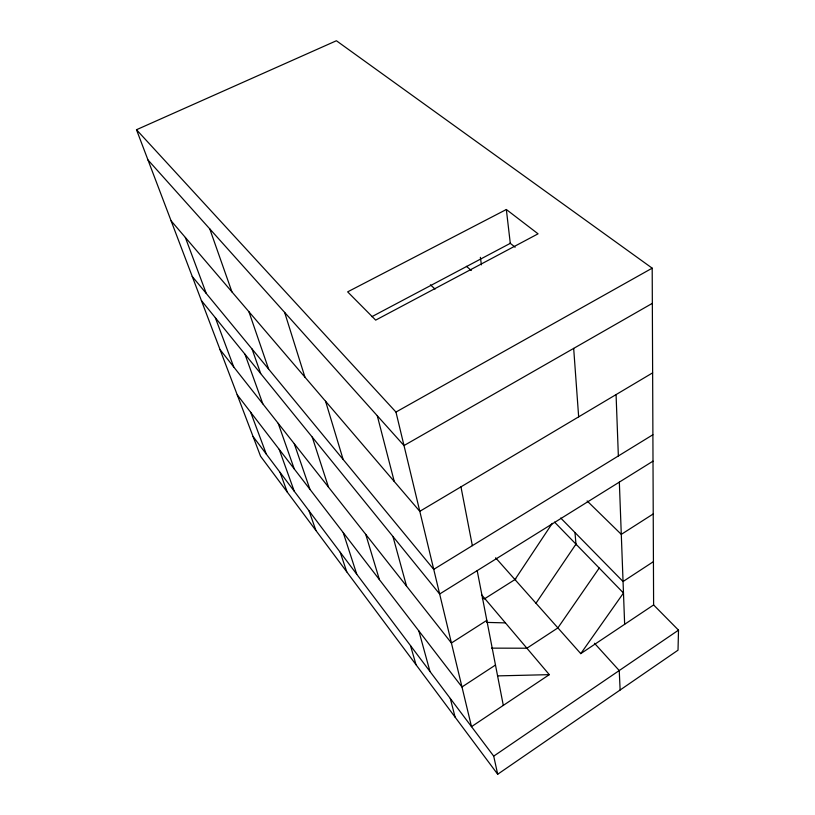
<?xml version="1.0" encoding="UTF-8"?>
<svg xmlns="http://www.w3.org/2000/svg" width="815" height="815" viewBox="0 0 815 815"><rect width="100%" height="100%" fill="white"/><g stroke="black" fill="none" stroke-linecap="round" stroke-linejoin="round"><path stroke-width="1.22" d="M653.538 604.862L678.508 630.148L678.019 650.176L497.69 774.25L260.555 456.247L136.492 129.728L336.401 40.75L652.194 268.166L653.61 604.944L580.759 653.63L495.622 557.796M514.958 579.567L552.275 523.342M535.985 603.222L575.961 544.135M557.888 627.896L599.208 568.045M580.759 653.63L623.475 593.014L554.546 522.099M497.69 774.25L493.707 756.137L678.508 630.148M481.553 594.726L549.31 674.647L471.508 726.654L395.958 412.054L136.492 129.728M495.479 665.04L461.973 686.974L237.196 394.766M653.426 561.647L623.047 581.523L560.71 518.014M526.541 648.455L558.316 627.621M486.82 620.358L451.418 643.004L220.03 349.594M653.223 513.949L621.295 534.365L587.126 500.95M484.548 598.801L515.854 578.996M653.009 461.147L439.652 594.013L201.407 300.572M652.897 434.741L433.733 569.379L192.228 276.428M652.632 372.852L419.796 511.331L171.109 220.824M652.346 303.343L403.995 445.561L147.963 159.934M395.958 412.054L652.194 268.166M371.895 316.668L510.292 243.339L506.339 209.506L347.648 291.862L375.684 320.122L538.063 233.824L506.339 209.506M497.578 675.89L549.31 674.647M491.598 648.139L526.898 648.22M486.545 622.395L505.432 622.894M482.337 598.495L484.844 598.618M510.037 243.135L515.131 247.2M466.414 266.311L471.315 270.519M430.402 284.832L435.067 289.07M594.481 643.269L619.237 670.551L620.134 690.01M253.068 436.524L493.707 756.137M185.341 237.46L206.266 293.451M215.343 317.738L233.742 366.984M250.674 412.288L266.311 454.118M280.024 472.333L287.267 492.066M244.948 354.199L262.807 403.832M279.178 449.34L294.246 491.221M209.75 228.862L231.939 291.892M252.029 348.963L260.698 373.596M278.221 423.382L294.256 468.941M308.997 510.811L315.925 530.494M248.921 311.727L268.634 369.103M294.276 443.737L309.934 489.326M340.212 552.275L346.762 571.845M312.237 437.074L328.465 487.095M343.237 532.613L356.746 574.229M284.639 312.41L304.963 377.202M325.572 401.265L343.146 459.497M365.741 534.365L379.413 579.638M410.505 645.643L416.027 664.734M392.942 536.474L406.553 586.117M418.839 630.891L429.974 671.489M377.294 415.772L394.266 481.512M450.288 698.465L455.106 717.149M460.954 486.85L472.354 545.663M477.193 570.632L503.303 705.403M480.361 257.326L481.431 264.865M574.982 532.552L576.032 544.899M573.678 348.382L578.66 416.852M616.069 394.603L618.361 455.952M619.339 482.113L624.647 624.29"/></g></svg>
